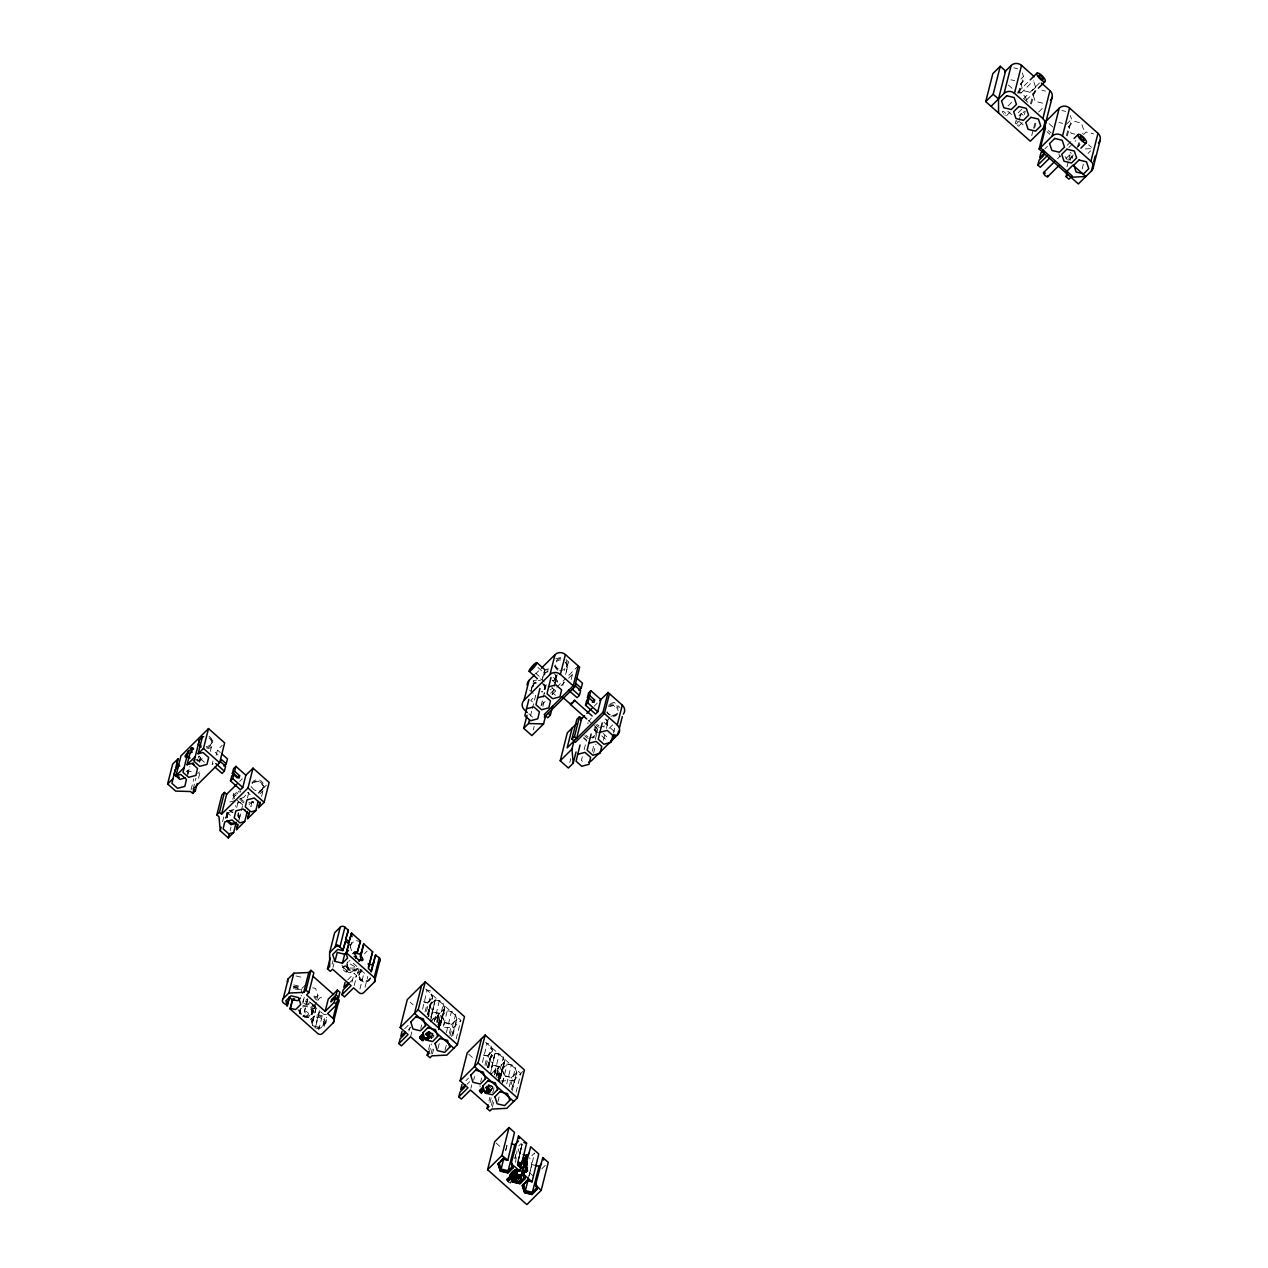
<?xml version="1.0" encoding="UTF-8"?>
<svg xmlns="http://www.w3.org/2000/svg" width="1268" height="1268" viewBox="0 0 1268 1268"><rect width="100%" height="100%" fill="white"/><g stroke="black" fill="none" stroke-linecap="round" stroke-linejoin="round"><path stroke-width="0.75" stroke-dasharray="5 3.75" d="M423.211 1041.076L419.264 1036.955L421.642 1037.874M481.824 1093.824L479.161 1090.179L481.824 1091.352M508.769 1182.315L506.614 1179.145L508.753 1179.763M439.093 1023.324L439.314 1019.488L438.015 1024.417M499.006 1076.564L499.227 1072.728L497.928 1077.657L503.174 1057.861L504.458 1061.681L500.052 1078.497M438.871 1026.985L439.314 1019.488L438.728 1028.332M498.784 1080.225L499.227 1072.728L498.752 1079.797M438.871 1026.779L439.314 1019.488M498.768 1080.019L499.227 1072.728M204.417 762.258L200.677 758.93L199.409 761.497M427.855 1014.384L430.137 1005.001L428.679 1016.476L430.137 1005.001L435.114 1000.072L439.251 1001.054L434.417 1021.184M488.83 1067.799L490.05 1058.241L495.027 1053.296L499.148 1054.294L494.314 1074.424L495.519 1069.431L490.7 1074.757M515.569 1162.423L517.027 1150.948M252.015 801.328L253.552 802.026M431.136 1018.204L435.114 1000.072L430.898 1017.047M491.445 1069.621L495.027 1053.296L490.795 1070.287M518.517 1160.331L522.099 1144.005L517.502 1164.325M430.248 1021.945L435.114 1000.072M495.027 1053.296L490.447 1073.584M517.629 1164.072L522.083 1144.021L517.55 1164.198M430.137 1005.001L427.982 1014.305L432.42 997.662L431.136 993.858L426.191 1012.403M487.879 1067.545L490.05 1058.241L487.752 1067.624M251.825 802.168L250.858 806.606A5.833 1.062 -48.4 0 0 253.584 802.486A5.833 1.062 -48.4 0 0 251.825 802.818L251.761 802.422M514.919 1158.286L515.791 1154.577M198.046 761.165A3.772 1.205 -18.5 0 1 199.615 760.626L200.756 755.982L199.456 761.291M187.902 773.987L189.217 768.566M210.298 751.369L212.881 740.702L209.949 738.103M225.847 818.066L227.479 811.14L234.77 809.206L235.689 805.576M238.875 820.555L240.397 814.23M261.588 796.462L264.093 786.223L258.466 781.215L251.286 783.101M531.149 690.838L533.574 680.821L540.85 678.903L546.492 683.912L544.067 693.929M542.244 679.838L544.669 669.837L542.783 677.286M555.162 682.929L556.811 676.002L553.878 673.403M552.166 694.769L557.175 674.655M566.241 671.945L568.666 661.928L565.75 659.328M595.294 739.434L597.719 729.433L594.866 726.612M606.389 728.45L608.783 718.544M199.219 762.306L199.583 760.927M199.409 761.386L199.441 761.909A5.833 1.062 -48.4 0 0 202.658 757.234A5.833 1.062 -48.4 0 0 200.455 757.915L200.265 758.09M422.577 1009.185L427.11 990.276M446.384 1032.643L451.376 1011.832L447.255 1010.85L443.023 1027.841M482.474 1062.41L487.023 1043.501M506.74 1083.981L511.289 1065.072L507.152 1064.09L502.176 1069.019L499.893 1078.402M439.98 1025.162L442.278 1015.779L444.497 1022.436L443.578 1026.161M431.041 1017.015L432.372 1011.658L439.568 1013.386L444.545 1008.44L443.277 1004.636L438.015 1024.385M434.369 1021.184L435.606 1016.191L430.787 1021.533M438.015 1048.509L439.41 1042.93M473.661 1080.178L474.581 1076.453M502.461 1082.951L507.152 1064.09M497.928 1101.749L499.307 1096.154M502.556 1083.126L504.41 1075.676L502.176 1069.019M505.678 1150.282L507.549 1142.737M505.758 1150.456L507.612 1143.007M517.804 1161.06L522.02 1144.085M528.059 1179.399L534.636 1152.977L530.896 1156.67M529.105 1175.737L531.878 1164.563L529.659 1157.906M187.68 772.323L187.331 773.718A6.023 5.595 14.2 0 0 187.109 768.202M187.569 775.493L189.835 766.554M197.966 761.196L197.903 760.198M191.056 789.726L193.798 778.901M193.212 788.95L195.938 778.124M198.537 778.219L200.376 771.007L197.76 773.591M211.502 743.825L211.851 742.414M212.976 761.022L212.089 764.525L214.371 762.258M216.146 755.268L217.462 750.022L222.249 745.283M222.55 821.759L223.929 816.338M225.688 818.256L227.685 810.791M226.924 816.132L227.289 814.738M230.094 830.667L230.998 827.053M236.688 807.573L237.528 804.261M237.75 816.338L238.669 812.693M239.303 818.874L240.682 813.422M241.316 810.585L242.711 805.132L237.068 800.124M247.403 798.048L248.829 792.452M251.635 802.961L251.904 801.867L248.972 804.784M263.015 788.221L263.364 786.826M299.977 1010.517L300.342 1009.122M300.595 1012.149L299.787 1013.766L300.595 1012.149A5.928 1.125 75.2 0 1 299.739 1008.028A5.833 1.886 45.2 0 1 300.817 1008.631L301.578 1008.25M302.751 1002.037L304.558 996.458L302.846 1003.21M303.274 1015.51L303.004 1016.619L303.512 1015.668A5.833 1.886 45.2 0 0 306.444 1015.953A5.833 1.886 45.2 0 0 304.463 1011.864L307.252 999.834L316.176 1007.759L311.928 1024.544L315.13 1027.397L319.377 1010.612M307.775 999.327L304.272 1011.626M305.826 1000.325L307.458 998.693A5.833 1.886 45.2 0 0 309.741 1003.638L310.248 1002.75A2.916 0.951 45.2 0 1 309.614 1001.768M312.435 1004.7L312.388 1006A5.833 1.886 45.2 0 0 315.875 1006.491M311.611 1013.639L311.96 1012.244M316.176 1007.759L312.451 1024.021L310.898 1019.393L314.67 1004.478M303.527 1016.096L308.536 1017.301L313.687 1012.181L317.935 995.412L315.621 988.517L311.896 987.629M312.118 1021.311L312.467 1019.9M319.425 1011.959L315.653 1026.874L320.661 1028.079L325.813 1022.975L327.223 1017.38M332.153 964.155L333.056 960.542M332.993 967.357L333.912 963.759M318.696 1029.901L322.801 1013.655L320.519 1011.626M323.752 1024.417L324.101 1023.022A6.023 5.595 14.2 0 0 316.635 1016.017A6.023 5.595 14.2 0 0 314.115 1025.352A6.023 5.595 14.2 0 0 324.101 1023.022M324.323 1026.256L326.605 1017.237M350.333 947.164L352.155 940.016M351.981 982.161L354.184 973.428L356.688 975.647L354.041 986.124M369.955 979.213L367.466 981.67L360.017 979.879L357.703 972.984L359.113 967.405M358.923 974.902L359.272 973.491M359.906 989.072L364.011 972.825L350.792 961.065M365.057 987.217L367.799 976.392M408.946 1031.074L409.833 1027.571M410.563 1036.78L411.878 1031.55M427.522 1014.257L429.884 1004.938L435.035 999.834L442.5 1001.609L444.799 1008.504L440.567 1025.289M427.95 1016.365L432.673 997.726L430.359 990.831L426.777 989.975M428.568 1049.619L430.93 1040.299M431.405 1038.444L432.816 1032.849M436.699 1022.277L438.982 1013.243L435.384 1019.963L438.982 1013.243L436.715 1022.23L438.982 1013.243M429.107 1053.28L431.469 1043.96M430.961 1054.025L432.848 1046.575M432.436 1053.946L433.862 1048.351M439.663 1025.035L442.025 1015.716L447.176 1010.612L454.626 1012.403L456.94 1019.298L452.692 1036.067M531.213 690.141L533.574 680.821M532.956 686.051L533.305 684.641M530.468 716.055L531.878 710.46M532.354 708.59L535.651 695.546L530.785 700.364L533.495 702.773M451.614 1036.463L453.976 1027.143L460.886 1020.28L423.084 986.694M544.4 673.657L544.035 675.051A6.023 5.595 14.2 0 1 545.953 672.151M533.273 729.956L534.208 726.231M544.622 688.984L544.986 687.589M456.163 1038.92L460.886 1020.28M541.071 705.753L544.86 690.854L541.214 691.805M542.878 706.387L543.782 702.773L540.929 700.237M555.717 678L556.066 676.589M566.796 667L567.161 665.605M562.786 685.639L563.721 681.915M565.607 674.449L567.034 668.854L559.743 670.788M571.155 679.569L572.486 674.322M470.904 1088.277L471.791 1084.774M487.435 1067.497L489.797 1058.178L494.948 1053.058L502.397 1054.849L504.712 1061.744L500.464 1078.513M488.339 1067.735L492.57 1050.966L490.272 1044.071L486.69 1043.215M569.792 762.417L570.727 758.692M488.957 1100.989L489.892 1097.264M491.778 1089.814L492.729 1086.074M496.612 1075.518L498.879 1066.467L494.393 1074.884L498.879 1066.467L496.105 1077.039M489.955 1102.78L491.382 1097.185M491.334 1105.395L492.745 1099.8M499.56 1078.275L501.922 1068.956L507.073 1063.852L514.539 1065.627L515.648 1068.94M492.349 1107.186L493.759 1101.591M582.297 756.901L581.394 760.515A7.386 6.847 14.2 0 0 585.721 762.433M584.136 749.673L586.418 740.655L583.565 738.119M595.849 734.505L596.198 733.11M592.299 751.274L593.709 745.679M593.598 753.192L595.881 744.173M511.527 1089.688L513.873 1080.368L524.413 1069.923M512.129 1091.162L516.837 1072.522L515.315 1068.655L510.37 1087.199M606.928 723.505L607.293 722.11M603.394 740.29L604.804 734.695M516.076 1092.16L520.799 1073.52L482.997 1039.934M613.538 733.015L614.948 727.436M1018.378 93.008L1020.74 83.672L1026.002 78.6M1019.282 93.246L1023.53 76.46L1022.325 72.894M1015.24 123.709L1016.064 120.444L1018.553 122.663L1017.729 125.928M1019.171 120.222L1020.407 115.325L1024.322 111.441M1020.629 115.927L1021.247 113.47L1023.736 115.689M1024.385 114.548L1025.273 111.045M1030.519 103.786L1032.881 94.466L1036.748 90.63M1031.423 104.024L1035.655 87.254L1033.357 80.359M1031.74 135.628L1033.151 130.033M1033.626 128.163L1035.116 122.283M1034.593 128.195L1035.956 122.79M1066.436 135.708L1068.797 126.388L1073.948 121.268L1081.414 123.059L1083.712 129.954L1082.777 133.679M1067.339 135.945L1071.587 119.176L1070.382 115.594M1066.959 166.916L1068.369 161.321M1068.845 159.467L1070.731 152.001M1070.176 160.418L1071.095 156.804L1073.045 154.87L1070.16 152.303M1072.142 158.484L1073.045 154.87M1077.689 146.502L1078.624 142.761M1078.577 146.486L1079.512 142.761M1082.143 169.009L1083.554 163.413M420.738 1028.617L421.689 1024.909M425.049 1011.896L427.443 1002.592L432.42 997.662M437.175 1022.674L439.568 1013.386M445.005 1050.189L446.447 1044.61M449.316 1033.452L451.709 1024.164L456.686 1019.234L452.28 1036.051M480.651 1081.858L481.602 1078.133M484.947 1065.12L487.34 1055.832L492.317 1050.903L491.049 1047.083L485.612 1067.497M496.596 1075.343L498.879 1066.467M492.776 1092.636L494.219 1087.056M497.088 1075.914L499.481 1066.61L492.269 1064.898M509.213 1086.692L511.606 1077.404L516.583 1072.459L512.177 1089.291M440.139 1025.273L444.545 1008.44L438.76 1029.299M487.911 1067.719L492.317 1050.903M514.903 1158.492L515.886 1154.752M449.966 1035.813L455.402 1015.414M438.696 1029.806L444.545 1008.44L438.744 1029.489M438.728 1029.664L444.545 1008.44M499.132 1080.97L504.458 1061.681L498.657 1082.539M486.769 1088.8C493.823 1091.859 497.611 1081.953 486.785 1093.365M235.531 795.654L236.197 794.83M350.428 972.508C362.093 966.549 350.428 966.137 348.526 962.19M430.977 1021.437L435.606 1016.191M490.89 1074.678L495.519 1069.431M198.252 760.071L198.046 760.309A5.833 1.062 -48.4 0 0 197.554 760.863M239.652 781.389L242.267 778.806M258.133 793.388L266.407 785.193M260.067 793.784L262.999 790.867M1020.946 79.028L1023.53 76.46M1017.982 91.978L1028.823 81.231M1008.092 105.894L1012.308 101.709M1020.724 93.356L1033.372 80.819M1006.586 115.578L1010.802 111.394M1023.45 98.856L1040.299 82.151M1035.655 87.254L1030.504 92.358L1023.054 90.567L1020.74 83.672M1026.192 100.251L1037.034 89.505M1021.834 109.222L1017.919 113.106L1020.407 115.325M1018.965 115.737L1021.247 113.47M1016.128 124.042L1018.727 121.459M1018.616 126.261L1022.531 122.394M1038.698 111.964L1042.597 108.097M1066.436 124.28L1071.587 119.176M1044.848 148.942L1047.463 146.359M1067.26 145.249L1072.68 139.86M535.904 673.609L538.631 670.899M1057.623 158.643L1060.428 155.853M1068.861 147.5L1075.882 140.542M1083.506 134.614L1086.09 132.062L1093.539 133.837M1065.96 158.579L1071.571 153.016M1077.198 147.437L1080.003 144.647M1068.702 160.228L1072.776 156.186M1088.055 153.38L1090.654 150.797M550.597 693.327L565.972 678.095M568.777 675.321L578.224 665.938M541.531 705.008L545.43 701.141M552.056 694.563L556.208 690.458M561.074 685.639L567.24 679.521M568.619 678.158L574.135 672.674M295.111 989.056L300.643 989.737M301.927 988.454L305.794 984.634M349.809 945.437L354.977 940.317L359.969 941.522M594.248 706.117L597.276 703.106M342.55 967.738L344.199 966.105M315.352 997.964L317.935 995.412M317.713 1000.072L320.297 997.52L324.022 998.407M364.518 953.663L367.102 951.111M346.624 971.89A2.916 0.951 45.2 0 0 344.262 968.261A2.916 0.951 45.2 0 0 342.931 969.243A2.916 0.951 45.2 0 0 346.624 971.89L348.32 970.226A2.916 0.951 45.2 0 0 345.91 966.628A2.916 0.951 45.2 0 0 344.579 967.611A2.916 0.951 45.2 0 0 348.272 970.274M306.27 1016.27L308.172 1014.4M314.036 1008.583L315.669 1006.95M357.814 968.435L355.341 970.892L347.876 969.101L346.148 963.934M347.67 979.895L354.184 973.428M310.898 1019.393L316.049 1014.289L323.514 1016.08L325.813 1022.975M357.703 972.984L361.57 969.164M348.858 983.397L356.688 975.647M609.084 728.371L613.189 724.313M432.673 997.726L427.522 1002.83L423.797 1001.942M404.635 1028.808L408.55 1024.924M408.439 1029.727L411.038 1027.143M444.799 1008.504L439.647 1013.623L432.198 1011.832L429.884 1004.938M419.233 1037.161L422.434 1033.832M419.264 1037.43L422.181 1034.323M419.375 1037.747L422.244 1034.609M419.502 1037.985L422.387 1034.942M419.645 1038.238L423.655 1034.228M419.724 1038.381L423.797 1034.323M419.914 1038.65L424.051 1034.498M420.009 1038.777L422.957 1035.861M420.231 1039.047L423.068 1035.988M425.129 1034.133C433.719 1026.858 431.263 1037.161 422.656 1040.98M420.342 1039.189L423.29 1036.273M425.398 1034.387L428.299 1031.502M420.596 1039.459L423.417 1036.4M420.722 1039.586L423.671 1036.669M426.666 1033.642L428.695 1031.629M420.849 1039.712L423.924 1036.923L421.119 1039.966M426.159 1035.179L429.487 1031.883M424.479 1037.382L421.531 1040.299L424.732 1037.573M429.852 1032.009L426.397 1035.449L427.284 1036.527M426.634 1035.718L430.217 1032.152M421.927 1040.584L425.002 1037.747M422.181 1040.743L425.129 1037.826M426.856 1035.988L430.565 1032.31M422.307 1040.822L430.914 1032.453M427.474 1036.796L431.532 1032.77M425.145 1039.158C426.777 1035.433 442.215 1032.612 428.124 1040.299M425.414 1039.348L431.817 1032.929M425.668 1039.506L432.087 1033.087M425.921 1039.665L432.34 1033.261M426.175 1039.808L432.768 1033.579L426.413 1039.918M426.65 1040.029L432.943 1033.753M426.872 1040.125L433.101 1033.911M427.094 1040.204L432.15 1035.401M427.49 1040.299L433.498 1034.53L427.823 1040.331M456.94 1019.298L451.788 1024.401L444.323 1022.61L442.025 1015.716M492.57 1050.966L487.419 1056.07L483.694 1055.182M465.847 1080.748L468.447 1078.149M467.036 1084.251L469.651 1081.667M504.712 1061.744L499.56 1066.848L492.095 1065.072L489.797 1058.178M479.13 1090.48L482.569 1087.056M479.193 1090.765L482.854 1087.12M479.288 1090.987L483.076 1087.199M479.399 1091.225L483.314 1087.326M479.542 1091.479L483.568 1087.468M479.716 1091.748L483.821 1087.643M479.811 1091.875L483.964 1087.738M480.033 1092.144L484.233 1087.944M480.144 1092.287L483.092 1089.37M480.382 1092.556L483.203 1089.497M485.295 1087.627L487.245 1085.709M480.493 1092.699L483.441 1089.767M480.635 1092.826L483.71 1090.036M480.889 1093.079L483.837 1090.147M481.032 1093.19L484.107 1090.385M486.072 1088.404L489.765 1085.25L486.31 1088.673M481.301 1093.428L484.249 1090.512M490.13 1085.392L486.547 1088.943L487.72 1090.559M486.769 1089.228L490.478 1085.535M484.519 1092.002L490.811 1085.693L493.014 1087.136M484.788 1092.208L491.144 1085.852M485.058 1092.398L491.445 1086.01M487.562 1090.306L491.73 1086.169M485.327 1092.572L488.798 1089.133M485.581 1092.747L492 1086.327M485.834 1092.905L492.238 1086.486M486.088 1093.032L492.475 1086.66M486.326 1093.159L492.681 1086.819M486.563 1093.27L492.856 1086.977M487.197 1093.491L493.252 1087.453M487.387 1093.539L493.395 1087.754M487.736 1093.571L493.426 1087.912M488.148 1093.491L493.363 1088.309M516.837 1072.522L511.686 1077.626L504.236 1075.85L501.922 1068.956M518.77 1145.892L521.259 1143.435M506.598 1179.288L509.958 1175.943M506.645 1179.557L510.227 1175.991M506.756 1179.874L510.544 1176.102M506.867 1180.112L510.782 1176.213M507.026 1180.365L511.036 1176.355M507.105 1180.508L511.162 1176.45M507.295 1180.777L510.132 1177.718M507.39 1180.904L510.338 1177.988L507.612 1181.174M507.723 1181.316L510.671 1178.4L507.977 1181.586M508.103 1181.713L511.052 1178.796M508.23 1181.839L511.178 1178.923M512.637 1180.017L509.688 1182.949L508.896 1182.426M512.747 1180.08L510.338 1183.202M541.737 1168.874L545.652 1164.991M236.942 794.037L237.75 793.324M354.977 967.991L348.114 968.15L346.957 963.823M244.185 797.033L245.691 795.115M243.9 797.207L240.793 798.65M240.397 798.777L239.192 799.157M207.587 748.596L211.233 747.644M555.749 658.837L563.024 656.919M192.863 760.546L200.154 758.629M544.764 669.805L548.442 668.838M543.877 672.912L547.665 671.913M532.798 683.896L536.57 682.913M552.293 680.821L555.939 679.854M229.777 802.042L235.246 800.599M610.605 703.391L614.251 702.44L619.894 707.449M609.971 706.434L613.474 705.515L616.185 707.924M227.067 812.804L230.839 811.805M610.97 716.293L618.245 714.375M599.875 727.293L607.166 725.375M588.796 738.277L596.071 736.359M232.963 795.702C242.822 787.999 228.922 792.96 234.738 797.287M1085.392 148.911L1092.858 148.562M444.64 1027.587L453.976 1027.143M500.812 1081.002L513.873 1080.368M186.253 771.404L193.75 771.626M428.489 1035.845L426.317 1035.084M1013.861 67.822L1017.633 68.71M1010.913 79.789L1014.654 80.676M1041.9 90.282L1045.482 91.138M1042.645 103.136L1035.179 101.361L1032.881 94.466M1061.918 110.522L1065.691 111.425M1058.97 122.489L1062.695 123.392M1074.836 134.17L1071.111 133.283L1068.797 126.388M423.845 1001.736L427.443 1002.592M296.03 975.948L303.496 977.739M293.764 984.903L301.229 986.678M444.497 1022.436L451.709 1024.164M293.273 986.853L300.722 988.644L302.466 993.811M303.924 1003.511L311.373 1005.286L313.687 1012.181M483.742 1054.976L487.34 1055.832M504.41 1075.676L511.606 1077.404M487.53 1091.383L491.033 1092.224M531.878 1164.563L535.476 1165.435M488.212 1084.742L489.385 1085.107M1088.594 144.758L1091.431 147.294M1008.361 85.004L1015.51 91.344M1024.069 98.952L1028.348 102.756M1049.096 123.662L1054.913 128.829M1048.335 130.461L1051.22 133.013M1047.035 131.745L1049.92 134.313M1007.806 111.267L1012.133 115.119M1019.361 121.554L1023.704 125.405M564.957 662.403L567.89 665.003M554.1 665.763L558.332 669.52M606.738 712.537L609.559 715.041M605.105 718.924L608.022 721.524M553.498 677.381L557.651 681.074M603.98 722.237L615.043 732.08M537.901 667.412L545.303 673.99M552.705 680.567L555.653 683.198M535.492 673.07L541.42 678.332M551.786 687.541L557.698 692.803M588.273 720.287L592.742 724.25M594.201 725.55L597.18 728.197M603.077 733.443L609.02 738.721M541.563 682.358L545.716 686.051M594.819 729.686L600.35 734.6M601.745 735.836L607.277 740.75M553.244 693.39L555.384 695.308M542.783 684.387L545.716 686.987M594.01 729.908L596.943 732.508M583.787 737.596L586.609 740.1M529.533 690.109L535.239 695.181M528.788 713.773L533.067 717.561M217.462 750.022L220.315 752.558M215.18 752.289L218.033 754.825M247.529 792.357L250.081 794.624M239.858 802.311L242.679 804.815M229.556 810.22L232.377 812.725M226.623 812.106L231.949 816.846M410.182 1002.195L413.067 1004.763M468.637 1054.152L474.422 1059.287M496.121 1143.054L500.48 1146.922M529.548 1172.757L533.923 1176.641M300.072 1012.656L299.866 1012.419A5.833 1.886 45.2 0 1 298.059 1009.597M312.261 1004.319L311.88 1003.305M480.223 1086.898L479.922 1085.709M518.073 1148.792L519.753 1153.785M350.396 947.148L351.553 950.604M299.28 1010.152L300.31 1013.243M240.714 790.899A5.833 1.062 -48.4 0 1 239.937 792.516M234.628 798.444A5.833 1.062 -48.4 0 1 234.041 798.872M232.995 799.3A5.833 1.062 -48.4 0 1 234.675 795.749A5.833 1.062 -48.4 0 1 239.493 790.915M252.047 783.672A6.023 5.595 14.2 0 1 259.369 781.595A6.023 5.595 14.2 0 1 263.031 788.11A6.023 5.595 14.2 0 1 256.928 792.341M251.318 787.729A6.023 5.595 14.2 0 1 251.191 786.318M252.047 782.895A6.023 5.595 14.2 0 1 261.541 781.31A6.023 5.595 14.2 0 1 260.526 790.313A6.023 5.595 14.2 0 1 251.666 786.318M250.002 802.121A6.023 5.595 14.2 0 1 248.75 802.85M243.995 802.929A6.023 5.595 14.2 0 1 240.223 798.713M248.163 792.548A6.023 5.595 14.2 0 1 248.861 792.849M244.011 801.392A6.023 5.595 14.2 0 1 240.92 798.333M227.4 817.86A6.023 5.595 14.2 0 1 233.058 810.68M237.924 813.121A6.023 5.595 14.2 0 1 238.907 817.844M226.766 817.876A6.023 5.595 14.2 0 1 233.09 812.106M237.782 814.817A6.023 5.595 14.2 0 1 238.733 817.86M196.619 760.546A6.055 1.934 -18.5 0 1 197.856 760.071M209.077 737.849A6.023 5.595 14.2 0 1 206.177 747.962M209.125 736.248A6.023 5.595 14.2 0 1 207.635 746.408M206.906 746.535A6.023 5.595 14.2 0 1 206.145 746.567M199.9 756.108A6.023 5.595 14.2 0 1 198.204 757.931M199.124 756.093A6.023 5.595 14.2 0 1 198.252 756.727M187.078 770.247A6.023 5.595 14.2 0 1 187.41 773.385M345.498 965.202A5.833 1.886 45.2 0 1 350.57 971.415A5.833 1.886 45.2 0 1 346.957 971.415A5.833 1.886 45.2 0 1 342.027 965.217M370.367 977.897A6.023 5.595 14.2 0 1 360.873 978.912A6.023 5.595 14.2 0 1 362.173 970.052M370.557 978.008A6.023 5.595 14.2 0 1 360.667 980.433A6.023 5.595 14.2 0 1 362.854 971.066M347.147 962.713A6.023 5.595 14.2 0 1 347.369 962.047M347.163 963.125A6.023 5.595 14.2 0 1 347.971 961.968M348.763 961.239A6.023 5.595 14.2 0 1 350.031 960.526M364.724 973.317A3.344 3.107 14.2 0 1 364.011 972.825M304.891 1011.024A5.928 2.203 13.3 0 1 308.536 1014.067A5.928 2.203 13.3 0 1 303.86 1015.129M314.036 1005.001A6.055 1.157 75.2 0 1 314.004 1008.868A6.055 1.157 75.2 0 1 312.134 1005.984M309.503 1003.891A6.055 2.251 13.3 0 1 305.477 1001.324A6.055 2.251 13.3 0 1 307.506 999.517M316.905 1000.135A2.916 0.951 45.2 0 1 315.447 998.962M315.066 998.566A2.916 0.951 45.2 0 1 314.099 996.204A2.916 0.951 45.2 0 1 316.588 997.44A2.916 0.951 45.2 0 1 318.268 1000.151M313.608 1004.906A2.916 0.951 45.2 0 1 312.816 1004.89M312.055 1023.751A6.023 5.595 14.2 0 1 318.03 1017.253A6.023 5.595 14.2 0 1 323.768 1024.306A6.023 5.595 14.2 0 1 315.415 1027.872M312.689 1025.416A6.023 5.595 14.2 0 1 312.245 1024.433M302.608 1006.047A6.023 5.595 14.2 0 1 310.581 1007.046A6.023 5.595 14.2 0 1 310.628 1014.558A6.023 5.595 14.2 0 1 302.656 1015.129M301.8 1014.4A6.023 5.595 14.2 0 1 300.722 1008.139M302.878 1007.077A6.023 5.595 14.2 0 1 310.47 1008.726A6.023 5.595 14.2 0 1 310.28 1015.953A6.023 5.595 14.2 0 1 302.608 1016.73M300.389 1014.321A6.023 5.595 14.2 0 1 301.404 1008.108M301.388 995.269A6.023 5.595 14.2 0 1 301.118 995.935M293.32 988.216A6.023 5.595 14.2 0 1 300.643 990.53M293.336 986.964A6.023 5.595 14.2 0 1 301.198 989.436M326.478 1014.305A3.344 3.107 14.2 0 1 322.801 1013.655M554.528 683.072A5.833 1.062 -48.4 0 1 556.937 683.024M552.737 687.969A5.833 1.062 -48.4 0 1 551.612 688.952M550.851 689.491A5.833 1.062 -48.4 0 1 549.995 689.808M588.019 723.6A5.833 1.062 -48.4 0 1 588.035 722.617M588.923 721.112A5.833 1.062 -48.4 0 1 589.699 720.05M590.127 719.511A5.833 1.062 -48.4 0 1 591.316 718.132M1060.302 156.899A5.833 1.886 45.2 0 1 1058.938 153.777M1065.072 156.614A5.833 1.886 45.2 0 1 1067.339 159.99M1002.592 112.503A2.916 0.951 45.2 0 1 1003.796 111.727A2.916 0.951 45.2 0 1 1006.618 114.928A2.916 0.951 45.2 0 1 1004.827 115.023M1003.765 114.088A2.916 0.951 45.2 0 1 1003.289 113.549M1017.982 93.563A5.833 1.886 45.2 0 1 1021.659 93.246A5.833 1.886 45.2 0 1 1026.367 99.918M606.469 719.717A6.023 5.595 14.2 0 1 603.774 727.15M599.019 727.23A6.023 5.595 14.2 0 1 595.912 724.678M607.309 719.669A6.023 5.595 14.2 0 1 603.774 725.882M599.019 725.692A6.023 5.595 14.2 0 1 597.18 724.424M565.734 662.292A6.023 5.595 14.2 0 1 564.292 670.312M557.857 670.233A6.023 5.595 14.2 0 1 555.13 664.052M556.256 661.896A6.023 5.595 14.2 0 1 561.217 659.931M566.083 660.897A6.023 5.595 14.2 0 1 564.323 669.092M558.221 668.838A6.023 5.595 14.2 0 1 555.321 664.052M556.398 660.771A6.023 5.595 14.2 0 1 561.185 658.52M613.443 716.579A6.023 5.595 14.2 0 0 618.15 711.823A6.023 5.595 14.2 0 1 611.921 715.215M608.561 706.466A6.023 5.595 14.2 0 1 618.166 710.777M610.447 714.835A6.023 5.595 14.2 0 1 608.529 713.694M608.006 713.171A6.023 5.595 14.2 0 1 607.007 711.649M608.624 705.277A6.023 5.595 14.2 0 1 618.198 707.988M543.782 684.577A6.023 5.595 14.2 0 1 542.118 692.296M532.877 686.384A6.023 5.595 14.2 0 1 537.172 682.057M544.923 684.799A6.023 5.595 14.2 0 1 542.149 691.076M533.162 686.4A6.023 5.595 14.2 0 1 540.501 680.694M555.653 675.194A6.023 5.595 14.2 0 1 553.197 681.296M546.873 671.564A6.023 5.595 14.2 0 1 548.267 671.057M556.224 675.194A6.023 5.595 14.2 0 1 553.228 680.076M544.241 675.051A6.023 5.595 14.2 0 1 545.097 672.056M546.904 670.344A6.023 5.595 14.2 0 1 548.251 669.758M594.026 728.989A6.023 5.595 14.2 0 1 592.679 738.15M587.924 738.23A6.023 5.595 14.2 0 1 584.817 735.678M594.375 727.594A6.023 5.595 14.2 0 1 592.695 736.882M587.924 736.676A6.023 5.595 14.2 0 1 586.085 735.424M237.798 803.5L238.178 802.042L237.798 803.5M504.458 1061.681L499.085 1081.255L504.458 1061.681M429.091 1031.74L425.905 1034.91L429.091 1031.756M488.988 1084.98L485.818 1088.134L489.004 1084.98M346.972 963.759A6.023 5.595 14.2 0 0 358.4 966.818A6.023 5.595 14.2 0 1 351.141 971.066A6.023 5.595 14.2 0 1 346.893 963.775"/><path stroke-width="1.5" d="M526.141 1171.22C530.769 1172.504 521.877 1163.865 526.696 1161.615L526.141 1171.22L525.396 1166.56L530.658 1146.763L538.757 1153.959L532.053 1181.839L527.472 1180.698L522.321 1185.802L524.635 1192.697L532.084 1194.488L537.331 1189.035L535.508 1184.914L542.783 1157.541L548.267 1162.407L541.182 1190.367L526.838 1204.6L487.594 1169.714L494.663 1141.755L509.007 1127.537L514.491 1132.403L507.786 1160.268L503.206 1159.142L505.869 1159.412M526.141 1170.982L526.696 1161.615L526.109 1170.459M526.696 1161.615L526.125 1170.729L527.203 1169.365M520.879 1177.069L526.363 1155.37L520.07 1167.146L526.363 1155.37L519.896 1182.933L512.906 1181.253L510.75 1174.802L513.825 1170.76M520.768 1177.322L520.245 1181.522L513.255 1179.858L511.099 1173.407M519.912 1171.046L515.347 1169.92L519.912 1171.046L520.799 1167.099L518.834 1163.01L521.766 1163.295L517.994 1163.739M192.657 747.613L187.838 752.225A5.833 1.062 -48.4 0 0 185.112 756.362A5.833 1.062 -48.4 0 0 186.887 756.029L186.586 758.01L186.84 757.012M173.003 778.663L171.893 783.307L177.536 788.316L184.811 786.398L186.459 779.471L180.817 774.463L175.935 775.747L178.202 766.807L175.269 769.708L173.003 778.663L167.614 783.989L175.618 791.089L190.596 791.533L192.736 793.435L195.351 790.852L197.174 783.64M175.269 769.708L174.16 774.368L179.802 779.376L185.255 777.934M167.614 783.989L172.638 764.144L178.027 758.803L176.918 763.463L179.739 765.967M187.062 755.871L182.988 772.323L188.615 777.332L195.906 775.414L197.539 768.471L191.912 763.463L187.014 764.762L190.216 752.716A5.833 1.062 -48.4 0 0 192.942 748.596A5.833 1.062 -48.4 0 0 191.183 748.928L191.262 747.977M188.33 750.894L187.22 755.538L190.042 758.042M202.357 736.993L199.425 739.894L194.067 761.323L199.71 766.332L206.985 764.414L208.634 757.487L202.991 752.479L198.109 753.763L202.357 736.993L203.736 736.629M199.425 739.894L198.315 744.554L201.137 747.058M247.292 811.457L244.724 821.553L236.577 829.637L237.687 824.992L232.044 819.984L224.753 821.902L223.12 828.828L228.763 833.837L233.645 832.553L235.943 823.455L231.061 824.739L226.829 820.982M258.181 801.249L255.819 810.569L247.672 818.653L248.766 813.993L243.123 808.984L235.848 810.902L234.2 817.828L239.842 822.837L244.724 821.553M245.849 775.239L235.864 766.363L234.628 771.261L239.62 775.699L239.002 778.14L234.009 773.702L231.727 775.968L230.475 780.866L240.476 789.742L242.759 787.476L245.849 775.239L253.029 768.139L269.149 782.467L264.124 802.311L258.751 807.653L259.861 803.009L254.218 798L246.927 799.918L245.295 806.844L250.937 811.853L255.819 810.569M526.505 708.78L524.857 715.723L530.5 720.731L537.775 718.813L539.423 711.887L533.78 706.862L526.505 708.78L528.851 699.461M537.584 697.796L535.952 704.723L541.579 709.731L548.87 707.813L550.502 700.887L544.875 695.878L537.584 697.796L539.946 688.476M548.679 686.796L547.031 693.739L552.674 698.747L559.949 696.829L561.597 689.887L555.955 684.879L548.679 686.796L551.025 677.477M577.717 754.301L576.084 761.228L581.711 766.252L589.002 764.335L590.634 757.392L585.008 752.384L577.717 754.301L580.078 744.982M588.812 743.317L587.163 750.244L592.806 755.252L600.081 753.335L601.729 746.408L596.087 741.4L588.812 743.317L591.173 733.998M599.891 732.318L598.258 739.244L603.885 744.253L611.176 742.335L612.809 735.408L607.182 730.4L599.891 732.318L602.252 722.998M188.044 751.987L186.951 756.536M520.276 1169.651C523.256 1167.067 518.327 1167.035 519.785 1165.736M521.798 1163.311L526.616 1143.181L518.517 1135.985L511.242 1163.342L512.589 1167.368L507.771 1172.139L500.781 1170.475L498.609 1164.024L503.792 1157.827L501.383 1160.22M503.903 1157.906L500.781 1170.475M520.863 1176.656L526.363 1155.37L520.894 1176.799L514.871 1173.423L515.759 1169.857M521.75 1163.311L522.987 1158.318M528.17 1179.462L525.047 1192.031L532.021 1193.711L536.855 1188.924M178.027 758.803L175.761 767.758L178.693 764.842L180.959 755.902L208.507 728.577L224.642 742.905L219.618 762.765L193.212 788.95L195.351 790.852M198.109 753.763L203.482 748.421L208.507 728.577M192.736 793.435L193.655 789.837M214.942 767.061L222.074 773.401L224.357 771.134L225.609 766.237L220.6 761.799L221.218 759.358L226.227 763.796L223.945 766.062M226.227 763.796L227.463 758.898L221.757 753.826M233.645 832.553L228.256 837.879L220.267 830.778L218.984 816.766L216.844 814.864L221.868 795.004L224.468 792.421L226.607 794.323L221.583 814.167L219.443 812.265L224.468 792.421M239.62 775.699L237.338 777.966L232.345 773.528L233.581 768.63L235.864 766.363M230.475 780.866L232.757 778.6L234.009 773.702M220.267 830.778L221.187 827.164M228.256 837.879L229.175 834.281M236.577 829.637L237.956 824.184M221.583 814.167L248.005 787.983L253.029 768.139M247.672 818.653L249.368 811.9M258.751 807.653L260.162 802.058M286.885 1006.047L289.659 996.585L287.408 1005.54L283.461 1003.004A3.344 3.107 14.2 0 1 283.239 998.598L288.264 978.737L293.843 973.206L308.774 972.493L310.993 970.305L313.846 972.841L308.821 992.685L306.602 994.889L325.163 1011.373L334.292 1002.322L335.529 997.425L338.017 999.644L336.781 1004.541L327.651 1013.592L333.056 1018.394A3.344 3.107 14.2 0 1 333.262 1022.8L322.5 1033.468A3.344 3.107 14.2 0 1 317.777 1033.515L290.087 1008.916L292.353 999.961L297.885 1000.642L300.453 998.09M283.239 998.598L288.819 993.066L293.843 973.206M290.087 1008.916L292.876 999.438M288.819 993.066L303.749 992.353L308.774 972.493M303.749 992.353L305.968 990.15L310.993 970.305M375.835 954.645L371.08 971.938L375.328 955.153L379.275 957.689A3.344 3.107 14.2 0 1 379.481 962.095L374.456 981.955L363.694 992.638A3.344 3.107 14.2 0 1 358.987 992.67L353.598 987.883L344.468 996.933L341.964 994.714L351.093 985.664L332.533 969.164L330.33 971.367L327.461 968.831L329.68 966.628L329.632 952.601L334.657 932.757L340.22 927.225A3.344 3.107 14.2 0 1 344.928 927.177L348.367 930.221L345.578 939.683L348.367 930.221M327.461 968.831L330.203 958.006M340.22 927.225L335.196 947.069A3.344 3.107 14.2 0 1 339.903 947.038L344.928 927.177M334.974 961.398L332.66 954.503L337.811 949.399L342.82 950.588L345.593 941.125L348.811 943.978L346.037 953.441L347.575 958.069L342.423 963.173L334.974 961.398L337.225 952.442L344.69 954.233L348.557 950.398M325.163 1011.373L328.253 999.136L337.383 990.086L339.887 992.305L338.651 997.203L336.369 999.469M342.82 950.588L345.593 941.125M342.423 963.173L344.69 954.233M351.569 933.074L348.795 942.552L351.569 933.074L360.492 940.999L356.99 953.314L360.492 940.999M346.037 953.441L348.811 943.978M335.529 997.425L330.964 1001.958L331.582 999.517L336.147 994.984L337.383 990.086M333.056 1018.394L338.081 998.534A3.344 3.107 14.2 0 1 338.287 1002.94L333.262 1022.8M341.964 994.714L343.2 989.817L347.765 985.299L348.383 982.843L343.818 987.376L345.054 982.478M356.53 956.69L355.722 958.291L356.324 956.452A5.833 1.886 45.2 0 1 354.343 952.363A5.833 1.886 45.2 0 1 357.275 952.648L357.513 952.791M361.079 960.573A5.928 1.125 75.2 0 0 360.255 956.135L363.71 943.867L372.633 951.793L368.386 968.562L371.587 971.415M359.732 959.543L358.939 961.16L359.969 959.686A5.833 1.886 45.2 0 0 362.902 959.971A5.833 1.886 45.2 0 0 360.92 955.898L363.71 943.867M368.338 967.215L372.633 951.793M374.456 981.955A3.344 3.107 14.2 0 0 374.25 977.533L379.275 957.689M427.157 1055.214L429.107 1053.28L410.563 1036.78L401.433 1045.846L398.929 1043.627L408.058 1034.561L400.212 1027.587L407.282 999.628L425.255 981.812L464.516 1016.682L457.431 1044.658L446.891 1055.103L431.976 1055.816L430.011 1057.75L427.157 1055.214L428.093 1051.489M398.929 1043.627L400.165 1038.73L404.73 1034.197L405.348 1031.756L400.783 1036.273L402.019 1031.391M425.683 1025.352L420.437 1030.789L412.988 1029.014L410.769 1021.77M421.626 985.41L414.557 1013.37L453.817 1048.24M410.674 1022.119L415.92 1016.667M400.212 1027.587L418.186 1009.772L425.255 981.812M437.809 1036.13L432.578 1041.583L425.113 1039.792L422.894 1032.564M422.815 1032.897L428.045 1027.445M449.95 1046.908L444.703 1052.361L437.254 1050.57L435.035 1043.342M527.361 712.505L524.508 709.969A7.386 6.847 14.2 0 1 524.049 700.237L529.073 680.377L534.541 674.956M434.94 1043.675L440.186 1038.238M545.446 716.483L543.56 723.949L531.847 735.551L523.716 728.323L527.012 715.279M523.716 728.323L528.566 723.505L529.517 719.78M524.049 700.237L550.011 674.497L555.035 654.637A7.386 6.847 14.2 0 1 565.417 654.557L579.65 667.206L574.626 687.066L544.273 717.149M574.626 687.066L560.393 674.402L565.417 654.557M578.224 665.938L573.199 685.798L544.178 714.566L547.744 717.736L550.36 715.152L552.642 706.133M487.07 1108.454L489.02 1106.504L470.46 1090.02L461.33 1099.071L458.842 1096.852L467.971 1087.801L460.11 1080.827L467.195 1052.868L485.169 1035.037L524.413 1069.923L517.344 1097.882L506.804 1108.343L491.873 1109.04L489.924 1110.99L487.07 1108.454L488.006 1104.729M458.842 1096.852L460.078 1091.954L464.643 1087.437L465.261 1084.996L460.696 1089.513L461.932 1084.615M485.596 1078.577L480.35 1084.029L472.885 1082.254L470.666 1075.01M481.539 1038.635L474.47 1066.594L513.714 1101.48M470.586 1075.359L475.817 1069.907M460.11 1080.827L478.084 1062.996L485.169 1035.037M576.052 752.003L573.231 763.193L568.365 768.012L560.234 760.768L567.303 732.809L576.417 723.79M568.524 690.093L577.099 697.701L579.381 695.435L580.617 690.537L575.624 686.099L576.243 683.658L581.235 688.096L578.953 690.363M581.235 688.096L582.472 683.198L576.766 678.126M572.169 727.99L567.145 747.851L603.013 712.283L608.038 692.439L622.287 705.087A7.386 6.847 14.2 0 1 623.349 714.138M497.722 1089.355L492.491 1094.807L485.026 1093.032L482.807 1085.788M609.464 693.707L604.44 713.551L575.418 742.335L571.852 739.165L576.877 719.305L579.492 716.721L581.632 718.623L576.607 738.467L574.467 736.565L579.492 716.721M482.712 1086.137L487.958 1080.685M573.231 763.193L571.947 749.166L574.293 739.846M585.499 705.166L586.735 700.269L589.018 698.002L594.01 702.44L594.629 699.999L589.636 695.561L590.872 690.664L600.858 699.54L597.767 711.776L595.485 714.043L585.499 705.166L587.781 702.9L589.018 698.002M509.863 1100.149L504.616 1105.601L497.151 1103.81L494.932 1096.582M494.853 1096.915L500.083 1091.463M500.369 1171.141L498.15 1163.897L500.369 1171.141L507.818 1172.932L512.969 1167.812L511.242 1163.342M487.594 1169.714L501.938 1155.497L509.007 1127.537M588.574 762.226A7.386 6.847 14.2 0 0 591.776 760.42L617.722 734.679A7.386 6.847 14.2 0 0 617.262 724.947L622.287 705.087M617.722 734.679L618.641 731.065M619.561 727.452L622.303 716.626M507.771 1172.139L514.824 1144.719L518.549 1141.026M507.818 1172.932L513.064 1167.479M512.969 1167.812L511.86 1163.897M519.959 1183.71L525.19 1178.257L519.959 1183.71L512.494 1181.919L510.196 1175.024L515.426 1169.572M512.589 1167.368L512.05 1163.279M512.494 1181.919L520.038 1183.361M512.906 1181.253L513.825 1177.592L517.233 1174.136M519.294 1170.507L511.781 1164.246M519.896 1182.933L524.714 1178.146L523.383 1174.136L524.381 1170.285L527.393 1170.618M523.383 1174.136L532.053 1181.839M522.321 1185.802L527.472 1180.698M524.714 1178.146L523.732 1172.726L524.952 1170.633M525.047 1192.031L523.24 1184.185L525.396 1190.636L532.386 1192.316L537.204 1187.53L535.873 1183.52M524.635 1192.697L522.416 1185.469M532.021 1193.711L539.09 1166.291L541.579 1163.818M532.084 1194.488L524.714 1192.364M536.126 1185.453L541.182 1190.367M537.331 1189.035L535.508 1184.914M1044.753 122.711L1043.342 128.306L1030.313 141.208L985.743 101.614L992.828 73.639L1000.262 66.269L1005.572 70.992L998.502 98.967L998.566 112.995M985.743 101.614L993.177 94.228L1000.262 66.269M991.069 106.338L1004.082 93.42L1011.167 65.46A7.386 6.847 14.2 0 1 1021.533 65.365L1034.323 76.73M1043.342 128.306A7.386 6.847 14.2 0 0 1042.867 118.574L1014.463 93.325L1021.533 65.365M1042.867 118.574L1049.952 90.614L1041.424 83.038M1045.086 125.199L1052.171 97.24M1092.81 165.411L1091.383 171.006L1078.371 183.923L1039.126 149.038L1046.195 121.078L1059.208 108.16A7.386 6.847 14.2 0 1 1069.59 108.065L1097.993 133.314A7.386 6.847 14.2 0 1 1098.468 143.046M1049.46 158.231L1040.331 167.281L1037.842 165.062L1039.078 160.164L1043.643 155.647L1044.261 153.19L1039.697 157.723L1040.933 152.826L1043.548 150.242M1039.126 149.038L1052.139 136.12L1059.208 108.16M1091.383 171.006A7.386 6.847 14.2 0 0 1090.924 161.274L1062.521 136.041L1069.59 108.065M1044.15 129.178L1045.45 127.894L1040.426 147.738L1072.189 175.967L1068.924 179.2L1066.071 176.664L1066.974 173.05M1090.924 161.274L1097.993 133.314M1093.745 161.686L1095.172 156.091M1093.143 167.899L1100.212 139.94M509.768 1100.481L508.658 1096.566M529.438 1153.04L526.949 1155.513L520.245 1181.522L525.079 1176.752M526.093 1171.79L527.076 1168.256M526.125 1171.616L527.092 1168.113M571.234 703.914L574.911 700.301L571.091 704.675L562.152 696.766M571.139 703.138L570.505 704.501L586.815 718.988M175.935 775.747L184.082 767.663M187.014 764.762L195.177 756.679M232.345 773.528L234.628 771.261M226.607 794.323L237.053 783.973M216.844 814.864L219.443 812.265M1004.652 71.911L1011.167 65.46M1030.171 79.884L1036.955 73.179M1038.381 88.158L1045.165 81.437A5.833 1.886 45.2 0 0 1040.41 74.257A5.833 1.886 45.2 0 0 1037.684 76.143A5.833 1.886 45.2 0 0 1045.07 81.517M1037.842 165.062L1046.972 156.012M1074.044 138.529L1078.101 134.487M541.373 668.188L555.035 654.637M1043.564 172.575L1054.802 161.432M1047.685 176.696L1058.923 165.553M1080.907 148.134L1086.327 142.761A5.833 1.886 45.2 0 0 1081.572 135.581A5.833 1.886 45.2 0 0 1078.846 137.467A5.833 1.886 45.2 0 0 1086.232 142.824M1065.532 172.511L1072.966 165.141L1085.788 176.521L1070.858 177.235M1066.071 176.664L1068.021 174.715M590.872 690.664L588.59 692.93L587.353 697.828L589.636 695.561M329.632 952.601L337.447 944.85L343.343 950.081M592.346 702.266L594.629 699.999M580.443 719.796L584.58 715.691M586.846 713.44L592.061 708.273M599.764 700.633L608.038 692.439M571.852 739.165L574.467 736.565M362.157 951.555L359.589 954.107L353.994 952.775M560.234 760.768L571.947 749.166M374.298 962.333L371.714 964.885L367.989 963.997M498.055 1164.246L503.301 1158.793M512.938 1165.958L508.119 1170.744L501.129 1169.08L498.974 1162.613M517.502 1164.325L519.468 1162.487M517.518 1164.737L519.785 1162.487M517.582 1164.896L518.834 1163.659M519.072 1163.374L519.959 1162.502M517.772 1165.213L518.866 1163.85M519.357 1163.342L520.356 1162.613M517.899 1165.371L519.008 1164.262M519.103 1164.5L518.057 1165.53L519.325 1164.975M518.232 1165.688L519.214 1164.721M511.147 1173.043L513.699 1170.507M518.66 1166.021L519.468 1165.229M510.196 1175.024L515.569 1170.015M512.003 1173.851L513.952 1171.046M512.446 1174.342L514.206 1171.648M512.668 1174.596L514.475 1172.329M512.51 1176.26L515.268 1173.518M512.779 1176.514L515.68 1173.629M516.076 1173.756C509.593 1176.815 516.647 1181.586 518.612 1174.739M513.54 1177.306L516.853 1174.01M514.015 1177.845L517.598 1174.279M514.237 1178.115L517.946 1174.437M514.459 1178.384L518.295 1174.58M514.84 1178.923L518.913 1174.897M515.03 1179.192L519.198 1175.056M516.266 1178.4L519.468 1175.214M516.441 1178.638L519.721 1175.388M525.951 1169.207L526.743 1168.414M516.599 1178.86L519.943 1175.547M525.998 1169.54L526.886 1168.668M516.742 1179.082L520.149 1175.705M526.046 1169.857L527.012 1168.906M518.026 1178.162L520.324 1175.88M526.077 1170.174L527.123 1169.144M518.247 1178.543L520.482 1176.038M518.343 1178.717L520.72 1176.355M525.253 1171.886L527.345 1169.793M518.438 1179.066L520.815 1176.498M525.459 1172.123L527.393 1169.984M527.425 1170.332L525.649 1172.25M525.649 1181.792L528.059 1179.399L522.876 1185.58M520.673 1177.433L513.825 1177.592L512.462 1172.171M573.802 700.903L574.42 700.205L592.172 715.96M613.522 736.074L614.346 735.662M528.566 723.505L543.56 723.949M415.825 1017.015L423.29 1018.79L425.604 1025.685M427.966 1027.793L435.415 1029.584L437.729 1036.463M440.091 1038.571L447.556 1040.362L449.855 1047.257M290.61 1008.393L295.618 1009.582L300.77 1004.478L298.471 997.583L291.006 995.808L285.855 1000.912L287.408 1005.54M475.738 1070.24L483.203 1072.031L485.501 1078.925M487.863 1081.033L495.328 1082.809L497.642 1089.703M500.004 1091.811L507.469 1093.587L508.579 1096.915M523.874 1142.531L526.616 1143.181M511.21 1143.863L514.824 1144.719M523.05 1154.577L526.949 1155.513M535.476 1165.435L539.09 1166.291M500.448 1170.792L507.913 1172.583M993.177 94.228L998.502 98.967M603.013 712.283L617.262 724.947M572.233 689.095L579.381 695.435M587.781 702.9L597.767 711.776M536.887 662.625A5.833 1.062 -48.4 0 1 531.657 669.821A5.833 1.062 -48.4 0 1 530.436 668.442A5.833 1.062 -48.4 0 1 536.887 662.625L545.192 669.995M529.105 671.295L537.41 678.681M548.22 713.25L550.36 715.152M203.482 748.421L219.618 762.765M248.005 787.983L264.124 802.311M215.798 763.526L224.357 771.134M232.757 778.6L242.759 787.476M346.101 939.176L349.302 942.029M418.186 1009.772L457.431 1044.658M478.084 1062.996L517.344 1097.882M356.245 957.784L359.462 960.637M346.544 952.934L374.25 977.533M336.147 994.984L338.651 997.203M313.101 976.344L333.674 994.619M334.292 1002.322L336.781 1004.541M507.786 1160.268L501.938 1155.497M305.968 990.15L308.821 992.685M289.136 997.108L292.353 999.961M542.783 1157.541L543.639 1160.077M518.517 1135.985L519.373 1138.521M524.001 1174.675L525.111 1178.59M510.275 1174.691L512.003 1179.858M351.062 933.597L352.092 936.672M245.104 809.951A5.928 1.886 -18.5 0 1 244.391 809.697M236.292 822.33A6.023 5.595 14.2 0 1 227.701 820.555M192.26 752.067A5.928 1.886 -18.5 0 1 190.057 753.049M191.103 748.944A5.928 1.886 -18.5 0 1 193.592 748.881M194.353 764.525A6.055 1.934 -18.5 0 1 193.101 762.813M200.899 745.584A6.023 5.595 14.2 0 1 200.471 744.982M176.601 767.917A6.023 5.595 14.2 0 1 179.279 765.618M179.343 777.316A6.023 5.595 14.2 0 1 178.011 776.602M177.663 767.726A6.023 5.595 14.2 0 1 178.265 767.33M354.818 956.849A5.928 2.203 13.3 0 1 354.152 956.516M352.884 953.536A5.928 2.203 13.3 0 1 356.926 953.187M359.478 960.827A5.928 1.125 75.2 0 1 359.224 960.241M294.651 998.962A6.023 5.595 14.2 0 1 293.209 998.518M287.709 982.145A3.344 3.107 14.2 0 1 288.264 978.737M615.994 734.806A5.833 1.062 -48.4 0 1 615.566 735.503M615.218 735.995A5.833 1.062 -48.4 0 1 610.605 741.019M612.824 735.805A5.833 1.062 -48.4 0 1 614.251 734.457M1049.952 90.614A7.386 6.847 14.2 0 1 1050.411 100.346M1004.082 93.42A7.386 6.847 14.2 0 1 1014.463 93.325M1052.139 136.12A7.386 6.847 14.2 0 1 1062.521 136.041M1047.574 175.666A2.916 0.951 45.2 0 1 1046.369 176.426A2.916 0.951 45.2 0 1 1043.532 173.24A2.916 0.951 45.2 0 1 1045.323 173.13M527.155 685.275A7.386 6.847 14.2 0 1 529.073 680.377M550.011 674.497A7.386 6.847 14.2 0 1 560.393 674.402M531.023 668.965L534.938 664.781L531.054 668.838M518.263 1170.507L513.286 1177.037L518.263 1170.507M1006.681 95.75L1001.53 100.854L1003.844 107.748L1011.309 109.539L1016.46 104.436L1014.146 97.541L1006.681 95.75M1018.822 106.528L1013.671 111.647L1015.969 118.542L1023.435 120.317L1028.586 115.214L1026.287 108.319L1018.822 106.528M1030.947 117.322L1025.796 122.425L1028.11 129.32L1035.56 131.095L1040.727 125.992L1038.413 119.097L1030.947 117.322M1054.738 138.45L1049.587 143.569L1051.901 150.448L1059.351 152.239L1064.502 147.136L1062.204 140.241L1054.738 138.45M1066.879 149.228L1061.728 154.347L1064.026 161.242L1071.492 163.017L1076.643 157.914L1074.329 151.019L1066.879 149.228M1079.005 160.022L1073.853 165.125L1076.167 172.02L1083.617 173.811L1088.768 168.692L1086.47 161.797L1079.005 160.022M514.348 1171.981L511.162 1175.135L514.348 1171.997M1039.38 76.746A2.916 0.951 45.2 0 0 1043.073 79.409A2.916 0.951 45.2 0 0 1040.711 75.763A2.916 0.951 45.2 0 0 1039.38 76.746M1080.479 137.863A2.916 0.951 45.2 0 0 1084.172 140.51A2.916 0.951 45.2 0 0 1081.81 136.881A2.916 0.951 45.2 0 0 1080.479 137.863"/></g></svg>
